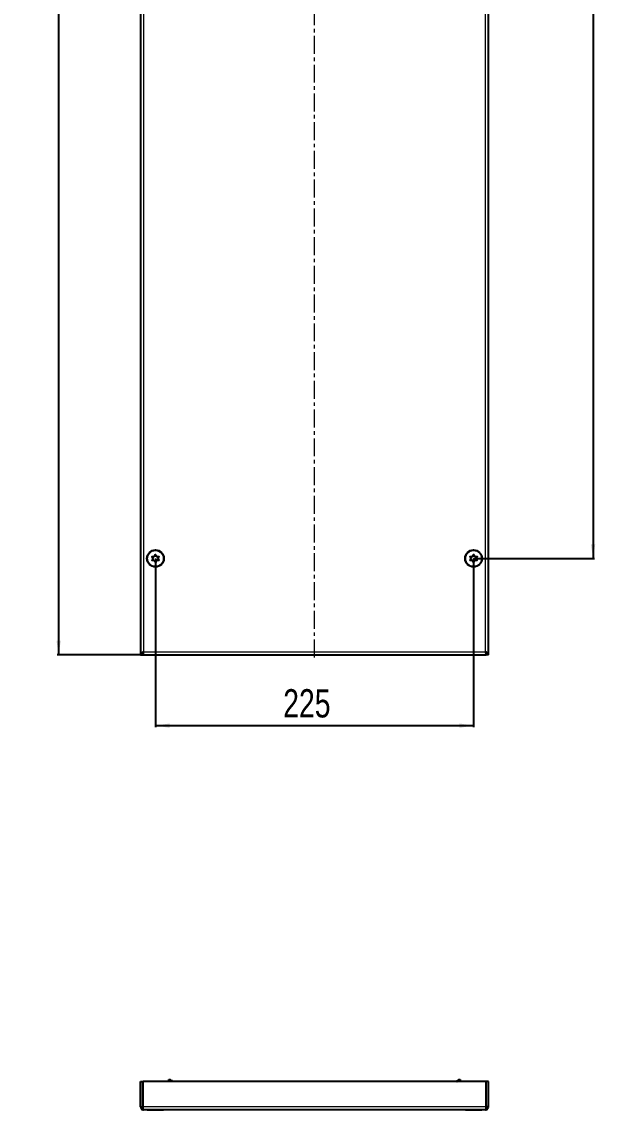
# Model space of a CAD drawing. Header units: millimetres. Extents: x -222 to 828, y -583 to 956.
# Drawn here: x -222 to 184, y -583 to 187 of the extents above; entities that cross this region are included whole.
import ezdxf

# ---------------------------------------------------------------- set-up
doc = ezdxf.new("R2010")
doc.units = ezdxf.units.MM
doc.linetypes.add('CENTERX2', pattern=[20.32, 12.7, -2.54, 2.54, -2.54])
doc.layers.add('FORMAT', color=7, linetype='Continuous')
doc.styles.add('SLDTEXTSTYLE0', font='TXT', dxfattribs={"width": 0.75})
doc.dimstyles.new('SLDDIMSTYLE0', dxfattribs={"dimtxt": 20, "dimasz": 10, "dimexe": 0, "dimexo": 0.0625, "dimgap": 5, "dimtad": 2, "dimdec": 1, "dimrnd": 1e-09, "dimzin": 12, "dimdsep": 46, "dimtxsty": 'SLDTEXTSTYLE0', "dimsah": 1, "dimcen": 0.09, "dimadec": 0, "dimazin": 3, "dimtfac": 1, "dimtofl": 0, "dimtmove": 0, "dimatfit": 3, "dimfxl": 0, "dimfrac": 2, "dimtolj": 1, "dimtzin": 12, "dimarcsym": 0})

# ---------------------------------------------------------------- blocks, each defined once
blk = doc.blocks.new('_D_1')
at = {"layer": 'FORMAT'}
for p, q in [((-135.96, 700.39), (-196.65, 700.39)), ((-195.65, 700.39), (-195.65, -260.61)), ((-135.96, -260.61), (-196.65, -260.61))]:
    blk.add_line(p, q, dxfattribs=at)
for points in [[(-195.65, 700.39), (-197.19, 690.39), (-194.11, 690.39)], [(-195.65, -260.61), (-194.11, -250.61), (-197.19, -250.61)]]:
    blk.add_solid(points, dxfattribs=at)
at = {"layer": 'FORMAT', "insert": (-221.43, 197.72), "char_height": 20, "attachment_point": 1, "rotation": 90, "style": 'SLDTEXTSTYLE0'}
blk.add_mtext('961', dxfattribs=at)
blk = doc.blocks.new('_D_2')
at = {"layer": 'FORMAT'}
for p, q in [((97.86, 632.39), (183.36, 632.39)), ((182.36, 632.39), (182.36, -192.61)), ((97.86, -192.61), (183.36, -192.61))]:
    blk.add_line(p, q, dxfattribs=at)
for points in [[(182.36, 632.39), (180.82, 622.39), (183.9, 622.39)], [(182.36, -192.61), (183.9, -182.61), (180.82, -182.61)]]:
    blk.add_solid(points, dxfattribs=at)
at = {"layer": 'FORMAT', "insert": (156.58, 197.72), "char_height": 20, "attachment_point": 1, "rotation": 90, "style": 'SLDTEXTSTYLE0'}
blk.add_mtext('825', dxfattribs=at)
blk = doc.blocks.new('_D_3')
at = {"layer": 'FORMAT'}
for p, q in [((-127.15, -192.62), (-127.15, -311.78)), ((97.85, -192.62), (97.85, -311.78)), ((-127.15, -310.78), (97.85, -310.78))]:
    blk.add_line(p, q, dxfattribs=at)
for points in [[(-127.15, -310.78), (-117.15, -312.32), (-117.15, -309.24)], [(97.85, -310.78), (87.85, -309.24), (87.85, -312.32)]]:
    blk.add_solid(points, dxfattribs=at)
at = {"layer": 'FORMAT', "insert": (-36.81, -285), "char_height": 20, "attachment_point": 1, "style": 'SLDTEXTSTYLE0'}
blk.add_mtext('225', dxfattribs=at)

msp = doc.modelspace()

# ---------------------------------------------------------------- linework, layer by layer
at = {"color": 7, "linetype": 'Continuous', "lineweight": 25}
for p, q in [((-137.65, 700.39), (-137.65, -260.61)), ((108.35, -260.61), (108.35, 700.39)), ((-137.65, -260.61), (-136.15, -260.61)), ((-135.95, -259.5), (-135.95, -260.61)), ((-135.95, -260.61), (106.65, -260.61)), ((106.65, -260.61), (106.65, -259.49)), ((108.35, -260.61), (106.85, -260.61)), ((-117.65, -560.91), (-116.65, -560.91)), ((-117.65, -562.41), (-117.65, -560.91)), ((-115.65, -561.91), (-116.65, -560.91)), ((87.35, -560.91), (86.35, -561.91)), ((87.35, -560.91), (88.35, -560.91)), ((88.35, -560.91), (88.35, -562.41)), ((-137.65, -562.41), (-136.15, -562.41)), ((-137.65, -580.31), (-137.65, -562.41)), ((-136.15, -580.31), (-136.15, -562.41)), ((-135.95, -580.31), (-135.95, -562.41)), ((106.65, -562.41), (-135.95, -562.41)), ((-115.15, -561.91), (-115.65, -561.91)), ((-115.65, -561.91), (-115.65, -562.41)), ((85.85, -561.91), (86.35, -561.91)), ((86.35, -562.41), (86.35, -561.91)), ((106.65, -580.31), (106.65, -562.41)), ((108.35, -562.41), (106.85, -562.41)), ((106.85, -580.31), (106.85, -562.41)), ((108.35, -580.31), (108.35, -562.41)), ((-137.65, -580.31), (-136.15, -580.31)), ((106.25, -582.41), (-135.55, -582.41)), ((-132.93, -582.41), (-132.93, -582.66)), ((-129.94, -582.66), (-132.93, -582.66)), ((-121.36, -582.66), (-129.94, -582.66)), ((-121.36, -582.66), (-121.36, -582.41)), ((92.07, -582.41), (92.07, -582.66)), ((103.64, -582.66), (92.07, -582.66)), ((103.64, -582.66), (103.64, -582.41)), ((108.35, -580.31), (106.85, -580.31))]:
    msp.add_line(p, q, dxfattribs=at)
at = {"color": 8, "linetype": 'Continuous', "lineweight": 18}
for p, q in [((-135.55, 698.29), (-135.55, -258.51)), ((106.25, -258.51), (106.25, 698.29)), ((-135.55, -258.51), (106.25, -258.51)), ((106.65, -580.31), (-135.95, -580.31))]:
    msp.add_line(p, q, dxfattribs=at)
at = {"color": 7, "linetype": 'Continuous', "lineweight": 25}
for centre, radius in [((-127.15, -192.61), 6), ((-127.15, -192.61), 5.78), ((-127.15, -192.61), 1.85), ((97.85, -192.61), 6), ((97.85, -192.61), 5.78), ((97.85, -192.61), 1.85)]:
    msp.add_circle(centre, radius, dxfattribs=at)
for points, knots in [([(-124.69, -193.96), (-124.69, -193.95), (-124.68, -193.92), (-124.69, -193.87), (-124.75, -193.73), (-124.96, -193.41), (-125.26, -192.96), (-125.3, -192.33), (-125.08, -191.86), (-124.88, -191.53), (-124.76, -191.32), (-124.74, -191.23), (-124.74, -191.18), (-124.76, -191.15), (-124.78, -191.13), (-124.84, -191.11), (-125.11, -191.09), (-125.59, -191.15), (-126.29, -191.06), (-126.74, -190.51), (-126.95, -190.08), (-127.11, -189.86), (-127.16, -189.82), (-127.19, -189.81), (-127.23, -189.81), (-127.26, -189.83), (-127.29, -189.86), (-127.34, -189.93), (-127.45, -190.12), (-127.62, -190.47), (-127.9, -190.9), (-128.45, -191.21), (-128.99, -191.19), (-129.38, -191.19), (-129.53, -191.21), (-129.58, -191.24), (-129.6, -191.26), (-129.61, -191.3), (-129.6, -191.36), (-129.55, -191.49), (-129.33, -191.81), (-129.03, -192.26), (-128.99, -192.89), (-129.21, -193.36), (-129.42, -193.7), (-129.53, -193.91), (-129.56, -194), (-129.55, -194.04), (-129.54, -194.07), (-129.51, -194.09), (-129.45, -194.12), (-129.18, -194.13), (-128.71, -194.08), (-128, -194.17), (-127.55, -194.72), (-127.34, -195.14), (-127.19, -195.36), (-127.13, -195.4), (-127.1, -195.41), (-127.07, -195.41), (-127.04, -195.39), (-127, -195.36), (-126.95, -195.3), (-126.84, -195.1), (-126.68, -194.76), (-126.4, -194.32), (-125.84, -194.02), (-125.3, -194.03), (-124.91, -194.04), (-124.76, -194.01), (-124.71, -193.99), (-124.7, -193.97), (-124.69, -193.96)], [0, 0, 0, 0, 0.002009, 0.00442, 0.009365, 0.025528, 0.067705, 0.095786, 0.124646, 0.150342, 0.160519, 0.163394, 0.165697, 0.167245, 0.168874, 0.17077, 0.178606, 0.211994, 0.249994, 0.287995, 0.321383, 0.329219, 0.331115, 0.332744, 0.334292, 0.336217, 0.338535, 0.341318, 0.349662, 0.375358, 0.404217, 0.432298, 0.474475, 0.490639, 0.496669, 0.49844, 0.5, 0.502009, 0.50442, 0.509365, 0.525528, 0.567705, 0.595786, 0.624646, 0.650342, 0.660519, 0.663394, 0.665697, 0.667245, 0.668874, 0.67077, 0.678606, 0.711994, 0.749994, 0.787995, 0.821383, 0.829219, 0.831115, 0.832744, 0.834292, 0.836217, 0.838535, 0.841318, 0.849662, 0.875358, 0.904217, 0.932298, 0.974475, 0.990639, 0.996669, 0.99844, 1, 1, 1, 1]), ([(95.4, -193.96), (95.41, -193.97), (95.42, -193.99), (95.48, -194.02), (95.62, -194.04), (96.01, -194.03), (96.55, -194.02), (97.1, -194.32), (97.38, -194.76), (97.55, -195.11), (97.67, -195.32), (97.74, -195.39), (97.77, -195.41), (97.81, -195.41), (97.84, -195.4), (97.89, -195.36), (98.05, -195.14), (98.26, -194.72), (98.71, -194.17), (99.41, -194.08), (99.89, -194.13), (100.16, -194.12), (100.22, -194.09), (100.24, -194.07), (100.26, -194.04), (100.26, -194.01), (100.25, -193.96), (100.23, -193.89), (100.12, -193.69), (99.92, -193.36), (99.7, -192.89), (99.74, -192.26), (100.04, -191.81), (100.25, -191.49), (100.31, -191.35), (100.32, -191.29), (100.31, -191.26), (100.28, -191.23), (100.23, -191.21), (100.08, -191.19), (99.7, -191.19), (99.16, -191.21), (98.6, -190.9), (98.32, -190.47), (98.15, -190.11), (98.04, -189.9), (97.97, -189.84), (97.93, -189.81), (97.9, -189.81), (97.87, -189.82), (97.81, -189.86), (97.66, -190.08), (97.45, -190.51), (97, -191.06), (96.29, -191.15), (95.82, -191.09), (95.55, -191.11), (95.49, -191.13), (95.46, -191.15), (95.45, -191.18), (95.44, -191.22), (95.45, -191.26), (95.48, -191.34), (95.59, -191.54), (95.79, -191.86), (96.01, -192.33), (95.97, -192.96), (95.67, -193.41), (95.45, -193.74), (95.39, -193.88), (95.39, -193.93), (95.4, -193.95), (95.4, -193.96)], [0, 0, 0, 0, 0.002009, 0.00442, 0.009365, 0.025528, 0.067705, 0.095786, 0.124646, 0.150342, 0.160519, 0.163394, 0.165697, 0.167245, 0.168874, 0.17077, 0.178606, 0.211994, 0.249994, 0.287995, 0.321383, 0.329219, 0.331115, 0.332744, 0.334292, 0.336217, 0.338535, 0.341318, 0.349662, 0.375358, 0.404217, 0.432298, 0.474475, 0.490639, 0.496669, 0.49844, 0.5, 0.502009, 0.50442, 0.509365, 0.525528, 0.567705, 0.595786, 0.624646, 0.650342, 0.660519, 0.663394, 0.665697, 0.667245, 0.668874, 0.67077, 0.678606, 0.711994, 0.749994, 0.787995, 0.821383, 0.829219, 0.831115, 0.832744, 0.834292, 0.836217, 0.838535, 0.841318, 0.849662, 0.875358, 0.904217, 0.932298, 0.974475, 0.990639, 0.996669, 0.99844, 1, 1, 1, 1]), ([(106.85, -260.61), (106.84, -260.43), (106.82, -260.07), (106.63, -259.37), (106.4, -258.85), (106.25, -258.51)], [0, 0, 0, 0, 0.2598775, 0.5197391, 1, 1, 1, 1]), ([(108.35, -260.61), (108.32, -260.43), (108.25, -260.08), (107.75, -259.54), (107.05, -259.02), (106.51, -258.68), (106.25, -258.51)], [0, 0, 0, 0, 0.254757, 0.509649, 0.764542, 1, 1, 1, 1]), ([(-115.65, -561.91), (-115.63, -562), (-115.59, -562.17), (-115.34, -562.34), (-115.24, -562.41)], [0, 0, 0, 0, 0.57413, 1, 1, 1, 1]), ([(-115.15, -561.91), (-115.12, -562.01), (-115.09, -562.16), (-114.95, -562.33), (-114.87, -562.39), (-114.85, -562.41)], [0, 0, 0, 0, 0.60297, 0.917931, 1, 1, 1, 1]), ([(85.54, -562.41), (85.61, -562.35), (85.74, -562.23), (85.83, -562.07), (85.85, -561.96), (85.85, -561.91)], [0, 0, 0, 0, 0.360365, 0.675069, 1, 1, 1, 1]), ([(85.94, -562.41), (86.03, -562.35), (86.26, -562.2), (86.35, -562.03), (86.35, -561.92), (86.35, -561.91)], [0, 0, 0, 0, 0.331346, 0.905226, 1, 1, 1, 1]), ([(-137.65, -580.31), (-137.61, -580.59), (-137.55, -581.15), (-137.04, -581.85), (-136.35, -582.32), (-135.81, -582.38), (-135.55, -582.41)], [0, 0, 0, 0, 0.254757, 0.509649, 0.764542, 1, 1, 1, 1]), ([(-136.15, -580.31), (-136.14, -580.39), (-136.11, -580.54), (-136.01, -580.73), (-135.91, -580.76), (-135.89, -580.77)], [0, 0, 0, 0, 0.432796, 0.865566, 1, 1, 1, 1]), ([(106.25, -582.41), (106.53, -582.38), (107.09, -582.31), (107.8, -581.81), (108.27, -581.11), (108.33, -580.57), (108.35, -580.31)], [0, 0, 0, 0, 0.2547527, 0.5096447, 0.7645377, 1, 1, 1, 1]), ([(106.59, -580.79), (106.63, -580.77), (106.79, -580.66), (106.83, -580.47), (106.85, -580.31)], [0, 0, 0, 0, 0.207713, 1, 1, 1, 1])]:
    msp.add_open_spline(points, degree=3, knots=knots, dxfattribs=at)
for points in [[(-135.55, -258.51), (-135.82, -258.69), (-136.37, -259.04), (-137.07, -259.56), (-137.55, -260.09), (-137.62, -260.44), (-137.65, -260.61)], [(-135.55, -258.51), (-135.71, -258.86), (-136.03, -259.56), (-136.11, -260.26), (-136.15, -260.61)], [(-135.95, -260.61), (-135.91, -260.58), (-135.85, -260.52), (-135.75, -260.03), (-135.65, -259.34), (-135.58, -258.79), (-135.55, -258.51)], [(106.25, -258.51), (106.29, -258.79), (106.35, -259.34), (106.45, -260.03), (106.55, -260.52), (106.62, -260.58), (106.65, -260.61)], [(-135.55, -582.41), (-135.58, -582.38), (-135.65, -582.31), (-135.75, -581.83), (-135.85, -581.13), (-135.91, -580.58), (-135.95, -580.31)], [(106.65, -580.31), (106.62, -580.58), (106.55, -581.13), (106.45, -581.83), (106.35, -582.31), (106.29, -582.38), (106.25, -582.41)]]:
    msp.add_open_spline(points, degree=3, dxfattribs=at)
at = {"layer": 'FORMAT', "linetype": 'CENTERX2', "lineweight": 18}
msp.add_line((-14.65, -262.61), (-14.65, 702.39), dxfattribs=at)

# ---------------------------------------------------------------- dimensions: what is measured, and where the dimension line sits
at = {"layer": 'FORMAT'}
for base, p1, p2, picture, middle in [((-195.65, -260.61), (-135.95, 700.39), (-135.95, -260.61), '_D_1', (-195.65, 219.89)), ((182.36, -192.61), (97.85, 632.39), (97.85, -192.61), '_D_2', (182.36, 219.89))]:
    dim = msp.add_linear_dim(base=base, p1=p1, p2=p2, angle=90, dimstyle='SLDDIMSTYLE0', dxfattribs=at)
    dim.commit()
    dim.dimension.update_dxf_attribs({"geometry": picture, "text_midpoint": middle, "dimtype": 160})
dim = msp.add_linear_dim(base=(97.85, -310.78), p1=(-127.15, -192.61), p2=(97.85, -192.61), dimstyle='SLDDIMSTYLE0', dxfattribs=at)
dim.commit()
dim.dimension.update_dxf_attribs({"geometry": '_D_3', "text_midpoint": (-14.65, -310.78), "dimtype": 160})

doc.saveas('drawing.dxf')
